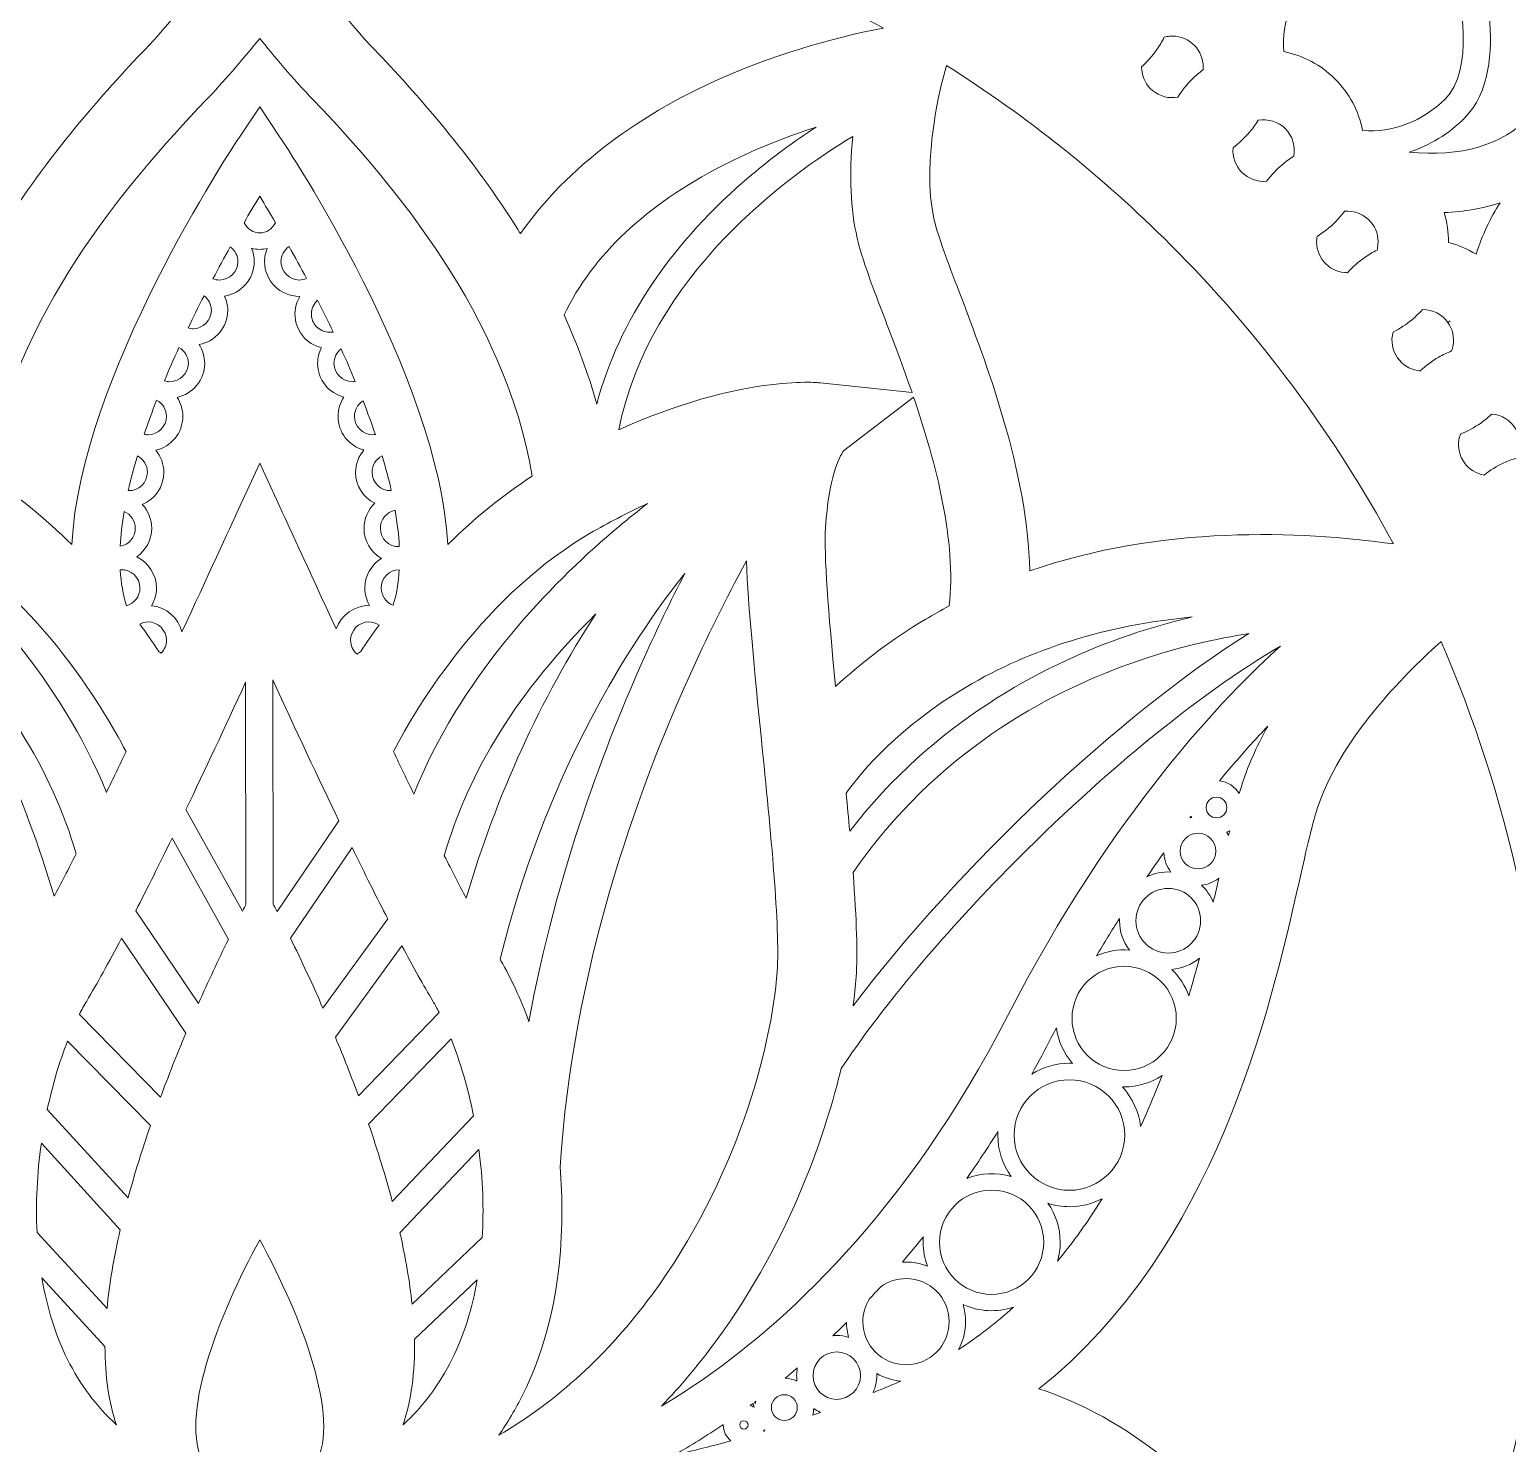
# Model space of a CAD drawing. Header units: millimetres. Extents: x 146 to 1170, y -927 to -143.
# Drawn here: x 968.6 to 1099.6, y -351.5 to -226.2 of the extents above; entities that cross this region are included whole.
import ezdxf

# ---------------------------------------------------------------- set-up
doc = ezdxf.new("R2010")
doc.units = ezdxf.units.MM
doc.header["$MEASUREMENT"] = 0
doc.layers.add('Layer 4', color=7, linetype='Continuous')

msp = doc.modelspace()

# ---------------------------------------------------------------- linework, layer by layer
at = {"layer": 'Layer 4', "lineweight": 0}
for points, knots in [([(1146.48, -357.68), (1144.89, -352.23), (1141.3, -347.68), (1136.8, -345.36), (1141.74, -344.28), (1146.39, -340.81), (1149.34, -335.97), (1153.17, -329.69), (1158.04, -328.49), (1158.08, -328.48), (1158.08, -328.48), (1170.28, -325.9), (1170.28, -325.9), (1170.28, -325.9), (1158.1, -323.32), (1158.1, -323.32), (1158.05, -323.31), (1153.16, -322.1), (1149.34, -315.84), (1146.39, -310.99), (1141.74, -307.53), (1136.8, -306.44), (1141.3, -304.12), (1144.89, -299.57), (1146.48, -294.13), (1148.55, -287.06), (1152.95, -284.66), (1152.99, -284.64), (1152.99, -284.64), (1164.1, -278.99), (1164.1, -278.99), (1164.1, -278.99), (1151.67, -279.65), (1151.67, -279.65), (1151.47, -279.65), (1146.53, -279.7), (1141.27, -274.69), (1137.17, -270.77), (1131.79, -268.62), (1126.73, -268.86), (1130.47, -265.45), (1132.76, -260.12), (1132.89, -254.45), (1133.07, -247.06), (1136.58, -243.74), (1136.72, -243.6), (1136.72, -243.6), (1145.99, -235.27), (1145.99, -235.27), (1145.99, -235.27), (1134.15, -239.13), (1134.15, -239.13), (1134.1, -239.14), (1129.27, -240.54), (1122.83, -237.02), (1117.85, -234.3), (1112.09, -233.62), (1107.27, -235.15), (1110, -230.89), (1110.84, -225.16), (1109.5, -219.65), (1107.76, -212.5), (1110.36, -208.21), (1110.39, -208.17), (1110.39, -208.17), (1117.18, -197.73), (1117.18, -197.73), (1117.18, -197.73), (1106.75, -204.52), (1106.75, -204.52), (1106.7, -204.54), (1102.4, -207.15), (1095.26, -205.41), (1089.75, -204.07), (1084.02, -204.91), (1079.76, -207.64), (1081.29, -202.82), (1080.61, -197.06), (1077.89, -192.08), (1074.34, -185.59), (1075.72, -180.96), (1075.78, -180.77), (1075.78, -180.77), (1079.64, -168.92), (1079.64, -168.92), (1079.64, -168.92), (1071.32, -178.18), (1071.32, -178.18), (1071.29, -178.22), (1067.78, -181.85), (1060.46, -182.02), (1054.79, -182.15), (1049.46, -184.44), (1046.06, -188.18), (1046.29, -183.13), (1044.14, -177.74), (1040.23, -173.64), (1035.14, -168.31), (1035.26, -163.3), (1035.26, -163.26), (1035.26, -163.26), (1035.92, -150.81), (1035.92, -150.81), (1035.92, -150.81), (1030.28, -161.91), (1030.28, -161.91), (1030.26, -161.95), (1027.82, -166.37), (1020.79, -168.43), (1015.34, -170.03), (1010.79, -173.61), (1008.47, -178.11), (1007.38, -173.17), (1003.92, -168.52), (999.07, -165.57), (992.79, -161.74), (991.6, -156.87), (991.59, -156.83), (991.59, -156.83), (989.01, -144.64), (989.01, -144.64), (989.01, -144.64), (986.43, -156.81), (986.43, -156.81), (986.42, -156.86), (985.2, -161.76), (978.95, -165.57), (974.1, -168.52), (970.63, -173.17), (969.55, -178.11), (967.23, -173.61), (962.68, -170.03), (957.23, -168.43), (950.18, -166.36), (947.76, -161.96), (947.74, -161.92), (947.74, -161.92), (942.09, -150.81), (942.09, -150.81), (942.09, -150.81), (942.75, -163.24), (942.75, -163.24), (942.76, -163.29), (942.86, -168.33), (937.79, -173.64), (933.87, -177.74), (931.73, -183.13), (931.96, -188.18), (928.55, -184.44), (923.23, -182.15), (917.56, -182.02), (910.21, -181.85), (906.74, -178.22), (906.71, -178.19), (906.71, -178.19), (898.37, -168.92), (898.37, -168.92), (898.37, -168.92), (902.23, -180.76), (902.23, -180.76), (902.25, -180.81), (903.65, -185.65), (900.13, -192.08), (897.41, -197.06), (896.73, -202.82), (898.26, -207.64), (894, -204.91), (888.27, -204.07), (882.75, -205.41), (875.6, -207.15), (871.32, -204.55), (871.28, -204.52), (871.28, -204.52), (860.83, -197.73), (860.83, -197.73), (860.83, -197.73), (867.62, -208.16), (867.62, -208.16), (867.65, -208.2), (870.25, -212.51), (868.52, -219.65), (867.18, -225.16), (868.02, -230.89), (870.74, -235.15), (865.92, -233.62), (860.17, -234.3), (855.19, -237.02), (848.74, -240.55), (843.92, -239.14), (843.88, -239.13), (843.88, -239.13), (832.03, -235.27), (832.03, -235.27), (832.03, -235.27), (841.29, -243.59), (841.29, -243.59), (841.32, -243.63), (844.95, -247.12), (845.13, -254.45), (845.26, -260.12), (847.55, -265.45), (851.29, -268.86), (846.23, -268.62), (840.85, -270.77), (836.74, -274.68), (831.37, -279.81), (826.42, -279.65), (826.36, -279.65), (826.36, -279.65), (813.92, -278.99), (813.92, -278.99), (813.92, -278.99), (825.02, -284.63), (825.02, -284.63), (825.06, -284.65), (829.47, -287.08), (831.54, -294.13), (833.13, -299.57), (836.72, -304.12), (841.21, -306.44), (836.27, -307.53), (831.63, -310.99), (828.68, -315.84), (824.85, -322.11), (819.98, -323.31), (819.93, -323.32), (819.93, -323.32), (807.74, -325.9), (807.74, -325.9), (807.74, -325.9), (819.92, -328.48), (819.92, -328.48), (819.97, -328.49), (824.86, -329.7), (828.68, -335.97), (831.63, -340.81), (836.27, -344.28), (841.21, -345.36), (836.72, -347.68), (833.13, -352.23), (831.54, -357.68), (829.45, -364.78), (825.2, -367.08), (825.03, -367.17), (825.03, -367.17), (813.92, -372.82), (813.92, -372.82), (813.92, -372.82), (826.35, -372.16), (826.35, -372.16), (826.56, -372.16), (831.46, -372.08), (836.74, -377.12), (840.85, -381.04), (846.24, -383.19), (851.29, -382.95), (847.55, -386.36), (845.26, -391.68), (845.13, -397.35), (844.95, -404.72), (841.33, -408.17), (841.29, -408.2), (841.29, -408.2), (832.03, -416.54), (832.03, -416.54), (832.03, -416.54), (843.87, -412.68), (843.87, -412.68), (843.91, -412.66), (848.74, -411.26), (855.19, -414.78), (860.17, -417.5), (865.92, -418.18), (870.74, -416.65), (868.01, -420.91), (867.18, -426.64), (868.52, -432.16), (870.27, -439.35), (867.74, -443.46), (867.63, -443.63), (867.63, -443.63), (860.83, -454.08), (860.83, -454.08), (860.83, -454.08), (871.27, -447.29), (871.27, -447.29), (871.31, -447.26), (875.61, -444.66), (882.75, -446.39), (888.27, -447.73), (894, -446.9), (898.26, -444.17), (896.73, -448.99), (897.41, -454.74), (900.13, -459.72), (903.65, -466.17), (902.25, -470.99), (902.24, -471.03), (902.24, -471.03), (898.38, -482.88), (898.38, -482.88), (898.38, -482.88), (906.7, -473.62), (906.7, -473.62), (906.73, -473.59), (910.23, -469.96), (917.56, -469.79), (923.23, -469.65), (928.55, -467.36), (931.96, -463.62), (931.73, -468.68), (933.87, -474.06), (937.79, -478.17), (942.88, -483.5), (942.76, -488.5), (942.75, -488.55), (942.75, -488.55), (942.09, -500.99), (942.09, -500.99), (942.09, -500.99), (947.74, -489.9), (947.74, -489.9), (947.76, -489.85), (950.19, -485.44), (957.23, -483.38), (962.68, -481.78), (967.23, -478.19), (969.55, -473.7), (970.63, -478.64), (974.1, -483.28), (978.95, -486.23), (985.22, -490.06), (986.42, -494.93), (986.43, -494.98), (986.43, -494.98), (989.01, -507.17), (989.01, -507.17), (989.01, -507.17), (991.59, -494.99), (991.59, -494.99), (991.6, -494.94), (992.82, -490.04), (999.07, -486.23), (1003.92, -483.28), (1007.38, -478.64), (1008.47, -473.7), (1010.79, -478.19), (1015.34, -481.78), (1020.79, -483.38), (1027.88, -485.46), (1030.18, -489.71), (1030.27, -489.88), (1030.27, -489.88), (1035.92, -500.99), (1035.92, -500.99), (1035.92, -500.99), (1035.26, -488.56), (1035.26, -488.56), (1035.26, -488.51), (1035.16, -483.48), (1040.23, -478.17), (1044.14, -474.06), (1046.29, -468.68), (1046.05, -463.62), (1049.46, -467.36), (1054.79, -469.65), (1060.46, -469.79), (1067.81, -469.96), (1071.28, -473.58), (1071.31, -473.62), (1071.31, -473.62), (1079.64, -482.88), (1079.64, -482.88), (1079.64, -482.88), (1075.79, -471.05), (1075.79, -471.05), (1075.77, -471), (1074.38, -466.15), (1077.89, -459.72), (1080.61, -454.74), (1081.29, -448.99), (1079.76, -444.17), (1084.02, -446.9), (1089.75, -447.73), (1095.26, -446.39), (1102.41, -444.65), (1106.7, -447.26), (1106.74, -447.28), (1106.74, -447.28), (1117.18, -454.08), (1117.18, -454.08), (1117.18, -454.08), (1110.39, -443.64), (1110.39, -443.64), (1110.37, -443.6), (1107.76, -439.29), (1109.5, -432.16), (1110.84, -426.64), (1110, -420.91), (1107.27, -416.65), (1112.1, -418.18), (1117.85, -417.5), (1122.83, -414.78), (1129.31, -411.24), (1133.95, -412.62), (1134.14, -412.67), (1134.14, -412.67), (1145.99, -416.54), (1145.99, -416.54), (1145.99, -416.54), (1136.73, -408.21), (1136.73, -408.21), (1136.69, -408.18), (1133.06, -404.69), (1132.89, -397.35), (1132.76, -391.68), (1130.47, -386.36), (1126.73, -382.95), (1131.79, -383.19), (1137.17, -381.04), (1141.27, -377.12), (1146.6, -372.04), (1151.6, -372.15), (1151.65, -372.16), (1151.65, -372.16), (1164.1, -372.82), (1164.1, -372.82), (1164.1, -372.82), (1153, -367.17), (1153, -367.17), (1152.96, -367.15), (1148.55, -364.73), (1146.48, -357.68)], [0, 0, 0, 0, 1, 1, 1, 2, 2, 2, 3, 3, 3, 4, 4, 4, 5, 5, 5, 6, 6, 6, 7, 7, 7, 8, 8, 8, 9, 9, 9, 10, 10, 10, 11, 11, 11, 12, 12, 12, 13, 13, 13, 14, 14, 14, 15, 15, 15, 16, 16, 16, 17, 17, 17, 18, 18, 18, 19, 19, 19, 20, 20, 20, 21, 21, 21, 22, 22, 22, 23, 23, 23, 24, 24, 24, 25, 25, 25, 26, 26, 26, 27, 27, 27, 28, 28, 28, 29, 29, 29, 30, 30, 30, 31, 31, 31, 32, 32, 32, 33, 33, 33, 34, 34, 34, 35, 35, 35, 36, 36, 36, 37, 37, 37, 38, 38, 38, 39, 39, 39, 40, 40, 40, 41, 41, 41, 42, 42, 42, 43, 43, 43, 44, 44, 44, 45, 45, 45, 46, 46, 46, 47, 47, 47, 48, 48, 48, 49, 49, 49, 50, 50, 50, 51, 51, 51, 52, 52, 52, 53, 53, 53, 54, 54, 54, 55, 55, 55, 56, 56, 56, 57, 57, 57, 58, 58, 58, 59, 59, 59, 60, 60, 60, 61, 61, 61, 62, 62, 62, 63, 63, 63, 64, 64, 64, 65, 65, 65, 66, 66, 66, 67, 67, 67, 68, 68, 68, 69, 69, 69, 70, 70, 70, 71, 71, 71, 72, 72, 72, 73, 73, 73, 74, 74, 74, 75, 75, 75, 76, 76, 76, 77, 77, 77, 78, 78, 78, 79, 79, 79, 80, 80, 80, 81, 81, 81, 82, 82, 82, 83, 83, 83, 84, 84, 84, 85, 85, 85, 86, 86, 86, 87, 87, 87, 88, 88, 88, 89, 89, 89, 90, 90, 90, 91, 91, 91, 92, 92, 92, 93, 93, 93, 94, 94, 94, 95, 95, 95, 96, 96, 96, 97, 97, 97, 98, 98, 98, 99, 99, 99, 100, 100, 100, 101, 101, 101, 102, 102, 102, 103, 103, 103, 104, 104, 104, 105, 105, 105, 106, 106, 106, 107, 107, 107, 108, 108, 108, 109, 109, 109, 110, 110, 110, 111, 111, 111, 112, 112, 112, 113, 113, 113, 114, 114, 114, 115, 115, 115, 116, 116, 116, 117, 117, 117, 118, 118, 118, 119, 119, 119, 120, 120, 120, 121, 121, 121, 122, 122, 122, 123, 123, 123, 124, 124, 124, 125, 125, 125, 126, 126, 126, 127, 127, 127, 128, 128, 128, 129, 129, 129, 130, 130, 130, 131, 131, 131, 132, 132, 132, 133, 133, 133, 134, 134, 134, 135, 135, 135, 136, 136, 136, 137, 137, 137, 138, 138, 138, 139, 139, 139, 140, 140, 140, 141, 141, 141, 142, 142, 142, 143, 143, 143, 144, 144, 144, 144]), ([(1080.88, -213.12), (1080.88, -213.12), (1081.05, -213.3), (1081.05, -213.3), (1084.09, -210.39), (1089.05, -209.34), (1094.02, -210.54), (1097.46, -211.38), (1100.8, -211.52), (1103.96, -210.96), (1103.39, -214.11), (1103.53, -217.45), (1104.37, -220.89), (1105.57, -225.86), (1104.52, -230.83), (1101.61, -233.86), (1099.15, -236.43), (1095.46, -237.52), (1090.88, -237.04), (1092.72, -236.46), (1094.4, -235.44), (1095.8, -234.04), (1100.27, -229.57), (1096.85, -219.38), (1096.7, -218.95), (1096.7, -218.95), (1096.51, -218.39), (1096.51, -218.39), (1096.51, -218.39), (1095.95, -218.2), (1095.95, -218.2), (1095.52, -218.05), (1085.34, -214.63), (1080.87, -219.1), (1079.47, -220.5), (1078.45, -222.18), (1077.87, -224.01), (1077.39, -219.44), (1078.48, -215.76), (1081.05, -213.3), (1081.05, -213.3), (1080.88, -213.12), (1080.88, -213.12)], [0, 0, 0, 0, 1, 1, 1, 2, 2, 2, 3, 3, 3, 4, 4, 4, 5, 5, 5, 6, 6, 6, 7, 7, 7, 8, 8, 8, 9, 9, 9, 10, 10, 10, 11, 11, 11, 12, 12, 12, 13, 13, 13, 14, 14, 14, 14]), ([(989.01, -211.81), (1004.42, -211.81), (1019.37, -214.83), (1033.44, -220.78), (1037.14, -222.34), (1040.79, -224.12), (1044.3, -226.06), (1041.79, -226.53), (1036.6, -227.68), (1030.82, -230.11), (1022.68, -233.54), (1016.22, -238.43), (1012.11, -244.27), (1011.98, -244.04), (1011.84, -243.82), (1011.7, -243.6), (1007.42, -236.83), (1002.31, -231.23), (998.84, -227.6), (996.47, -225.12), (991.35, -218.45), (990.77, -217.69), (990.77, -217.69), (989.43, -216.03), (989.43, -216.03), (989.43, -216.03), (989.04, -216.3), (989.04, -216.3), (989.04, -216.3), (988.6, -215.98), (988.6, -215.98), (988.6, -215.98), (987.31, -217.6), (987.31, -217.6), (987.31, -217.6), (987.26, -217.67), (987.26, -217.67), (987.2, -217.74), (981.66, -225), (979.17, -227.6), (975.7, -231.23), (970.59, -236.83), (966.32, -243.6), (966.18, -243.82), (966.04, -244.04), (965.9, -244.27), (961.8, -238.43), (955.34, -233.54), (947.19, -230.11), (941.42, -227.68), (936.23, -226.53), (933.72, -226.06), (937.23, -224.12), (940.88, -222.34), (944.58, -220.78), (958.65, -214.83), (973.6, -211.81), (989.01, -211.81)], [0, 0, 0, 0, 1, 1, 1, 2, 2, 2, 3, 3, 3, 4, 4, 4, 5, 5, 5, 6, 6, 6, 7, 7, 7, 8, 8, 8, 9, 9, 9, 10, 10, 10, 11, 11, 11, 12, 12, 12, 13, 13, 13, 14, 14, 14, 15, 15, 15, 16, 16, 16, 17, 17, 17, 18, 18, 18, 19, 19, 19, 19]), ([(1082.57, -220.8), (1085.09, -218.28), (1091.26, -219.28), (1094.6, -220.3), (1095.62, -223.64), (1096.63, -229.8), (1094.1, -232.33), (1092.12, -234.31), (1089.4, -235.35), (1086.77, -235.13), (1086.42, -233.39), (1085.58, -231.82), (1084.34, -230.58), (1083.09, -229.33), (1081.52, -228.5), (1079.78, -228.14), (1079.56, -225.51), (1080.59, -222.78), (1082.57, -220.8)], [0, 0, 0, 0, 1, 1, 1, 2, 2, 2, 3, 3, 3, 4, 4, 4, 5, 5, 5, 6, 6, 6, 6]), ([(989.01, -226.97), (990.19, -228.44), (991.92, -230.51), (993.78, -232.45), (1000.95, -239.94), (1010.74, -251.53), (1013.17, -265.75), (1010.57, -267.44), (1008.05, -269.48), (1005.67, -271.83), (1004.93, -256.94), (991.39, -236.58), (990.8, -235.71), (990.8, -235.71), (989.01, -233.03), (989.01, -233.03), (989.01, -233.03), (987.21, -235.71), (987.21, -235.71), (986.63, -236.58), (973.09, -256.93), (972.35, -271.83), (969.97, -269.48), (967.45, -267.44), (964.85, -265.75), (967.27, -251.53), (977.07, -239.94), (984.24, -232.45), (985.76, -230.85), (987.37, -229.01), (989.01, -226.97)], [0, 0, 0, 0, 1, 1, 1, 2, 2, 2, 3, 3, 3, 4, 4, 4, 5, 5, 5, 6, 6, 6, 7, 7, 7, 8, 8, 8, 9, 9, 9, 10, 10, 10, 10]), ([(1068.15, -231.58), (1067.59, -231.12), (1067.25, -230.46), (1067.19, -229.73), (1067.18, -229.65), (1067.18, -229.56), (1067.18, -229.48), (1067.69, -229.02), (1068.14, -228.51), (1068.53, -227.95), (1068.77, -227.61), (1068.99, -227.25), (1069.18, -226.87), (1069.34, -226.82), (1069.5, -226.79), (1069.66, -226.78), (1070.4, -226.72), (1071.09, -226.93), (1071.66, -227.41), (1072.22, -227.87), (1072.56, -228.53), (1072.62, -229.26), (1072.64, -229.42), (1072.63, -229.59), (1072.62, -229.75), (1072.27, -230.01), (1071.95, -230.28), (1071.66, -230.58), (1071.19, -231.05), (1070.76, -231.59), (1070.4, -232.17), (1069.6, -232.33), (1068.78, -232.11), (1068.15, -231.58)], [0, 0, 0, 0, 1, 1, 1, 2, 2, 2, 3, 3, 3, 4, 4, 4, 5, 5, 5, 6, 6, 6, 7, 7, 7, 8, 8, 8, 9, 9, 9, 10, 10, 10, 11, 11, 11, 11]), ([(1049.64, -230.25), (1049.64, -230.25), (1049.89, -229.37), (1049.89, -229.37), (1057.02, -233.88), (1063.7, -239.22), (1069.73, -245.25), (1077.6, -253.12), (1084.25, -262.04), (1089.5, -271.77), (1081.14, -270.6), (1068.95, -270.11), (1057.26, -274.16), (1057.08, -265.35), (1053.44, -255.8), (1051, -249.42), (1050, -246.77), (1049.12, -244.49), (1048.8, -243.08), (1047.56, -237.74), (1049.62, -230.32), (1049.64, -230.25), (1049.64, -230.25), (1049.64, -230.25), (1049.64, -230.25)], [0, 0, 0, 0, 1, 1, 1, 2, 2, 2, 3, 3, 3, 4, 4, 4, 5, 5, 5, 6, 6, 6, 7, 7, 7, 8, 8, 8, 8]), ([(1079.93, -234.98), (1080.55, -235.61), (1080.83, -236.53), (1080.67, -237.41), (1080.31, -237.63), (1079.97, -237.88), (1079.66, -238.14), (1079.14, -238.58), (1078.67, -239.08), (1078.26, -239.63), (1077.45, -239.7), (1076.64, -239.41), (1076.07, -238.84), (1075.49, -238.26), (1075.21, -237.47), (1075.29, -236.66), (1075.83, -236.25), (1076.33, -235.78), (1076.77, -235.25), (1077.03, -234.94), (1077.28, -234.59), (1077.51, -234.23), (1078.39, -234.07), (1079.3, -234.35), (1079.93, -234.98)], [0, 0, 0, 0, 1, 1, 1, 2, 2, 2, 3, 3, 3, 4, 4, 4, 5, 5, 5, 6, 6, 6, 7, 7, 7, 8, 8, 8, 8]), ([(1032.6, -239.07), (1025.55, -245), (1020.83, -251.99), (1018.89, -259.37), (1018.14, -256.72), (1017.16, -254.07), (1015.98, -251.48), (1018.54, -246.17), (1023.27, -241.71), (1030.05, -238.23), (1032.6, -236.92), (1035.37, -235.78), (1038.32, -234.83), (1036.32, -236.14), (1034.4, -237.56), (1032.6, -239.07)], [0, 0, 0, 0, 1, 1, 1, 2, 2, 2, 3, 3, 3, 4, 4, 4, 5, 5, 5, 5]), ([(1038.68, -257.49), (1038.39, -257.46), (1031.59, -256.8), (1020.83, -261.65), (1023.57, -247.94), (1035.89, -239.08), (1041.57, -235.66), (1041.24, -239.08), (1041.37, -242.11), (1041.97, -244.67), (1042.4, -246.54), (1043.36, -249.05), (1044.47, -251.95), (1045.2, -253.86), (1046.02, -256.04), (1046.83, -258.36), (1046.83, -258.36), (1038.68, -257.49), (1038.68, -257.49)], [0, 0, 0, 0, 1, 1, 1, 2, 2, 2, 3, 3, 3, 4, 4, 4, 5, 5, 5, 6, 6, 6, 6]), ([(989.01, -244.21), (988.43, -244.21), (987.91, -243.86), (987.62, -243.3), (988.08, -242.5), (988.55, -241.71), (989.01, -240.96), (989.47, -241.72), (989.94, -242.5), (990.4, -243.3), (990.11, -243.86), (989.58, -244.21), (989.01, -244.21)], [0, 0, 0, 0, 1, 1, 1, 2, 2, 2, 3, 3, 3, 4, 4, 4, 4]), ([(1082.7, -244.77), (1082.7, -244.77), (1082.7, -244.77), (1082.7, -244.77), (1082.71, -244.69), (1082.72, -244.6), (1082.73, -244.51), (1083.32, -244.15), (1083.86, -243.73), (1084.34, -243.25), (1084.63, -242.95), (1084.9, -242.63), (1085.16, -242.29), (1086.04, -242.21), (1086.93, -242.57), (1087.51, -243.25), (1087.97, -243.81), (1088.2, -244.52), (1088.13, -245.25), (1088.12, -245.41), (1088.09, -245.57), (1088.05, -245.73), (1087.66, -245.92), (1087.3, -246.14), (1086.96, -246.38), (1086.41, -246.76), (1085.89, -247.22), (1085.44, -247.73), (1085.35, -247.73), (1085.26, -247.73), (1085.18, -247.72), (1084.45, -247.66), (1083.79, -247.32), (1083.33, -246.76), (1082.86, -246.2), (1082.64, -245.49), (1082.7, -244.77)], [0, 0, 0, 0, 1, 1, 1, 2, 2, 2, 3, 3, 3, 4, 4, 4, 5, 5, 5, 6, 6, 6, 7, 7, 7, 8, 8, 8, 9, 9, 9, 10, 10, 10, 11, 11, 11, 12, 12, 12, 12]), ([(1093.99, -242.41), (1095.75, -242.33), (1097.41, -242.04), (1098.95, -241.54), (1098.07, -242.9), (1097.36, -244.43), (1096.83, -246.1), (1096.07, -245.63), (1095.25, -245.28), (1094.38, -245.05), (1094.38, -244.15), (1094.25, -243.27), (1093.99, -242.41)], [0, 0, 0, 0, 1, 1, 1, 2, 2, 2, 3, 3, 3, 4, 4, 4, 4]), ([(978.59, -268.27), (979.74, -267.81), (980.51, -266.69), (980.51, -265.42), (980.51, -264.7), (980.25, -264.01), (979.79, -263.46), (981.17, -263.15), (982.19, -261.92), (982.19, -260.46), (982.19, -259.86), (982.01, -259.28), (981.68, -258.78), (983.09, -258.48), (984.13, -257.24), (984.13, -255.77), (984.13, -255.17), (983.95, -254.59), (983.63, -254.1), (985.07, -253.84), (986.17, -252.57), (986.17, -251.07), (986.17, -250.63), (986.07, -250.2), (985.89, -249.8), (987.37, -249.58), (988.52, -248.29), (988.52, -246.76), (988.52, -246.35), (988.44, -245.94), (988.28, -245.57), (988.73, -245.69), (989.22, -245.7), (989.68, -245.58), (989.52, -245.95), (989.44, -246.35), (989.44, -246.76), (989.44, -248.45), (990.82, -249.83), (992.52, -249.83), (992.53, -249.83), (992.55, -249.83), (992.56, -249.83), (992.19, -250.46), (992.05, -251.2), (992.18, -251.93), (992.33, -252.74), (992.78, -253.45), (993.45, -253.92), (993.76, -254.13), (994.11, -254.29), (994.47, -254.37), (994.25, -254.8), (994.14, -255.28), (994.14, -255.77), (994.14, -257.21), (995.11, -258.42), (996.47, -258.75), (996.13, -259.26), (995.95, -259.85), (995.95, -260.46), (995.95, -261.89), (996.9, -263.09), (998.24, -263.44), (997.77, -263.99), (997.51, -264.69), (997.51, -265.42), (997.51, -266.59), (998.17, -267.65), (999.2, -268.17), (998.6, -268.74), (998.25, -269.55), (998.25, -270.38), (998.25, -271.5), (998.85, -272.51), (999.8, -273.05), (998.9, -273.61), (998.32, -274.6), (998.32, -275.68), (998.32, -276.23), (998.47, -276.76), (998.75, -277.23), (997.41, -277.21), (996.21, -278.07), (995.78, -279.3), (993.41, -274.18), (991.01, -268.95), (990.97, -268.87), (990.97, -268.87), (989.01, -264.61), (989.01, -264.61), (989.01, -264.61), (986.96, -269.06), (986.96, -269.06), (986.5, -270.05), (984.28, -274.88), (982.11, -279.57), (981.8, -278.32), (980.73, -277.37), (979.42, -277.24), (979.7, -276.77), (979.85, -276.23), (979.85, -275.68), (979.85, -274.49), (979.15, -273.42), (978.1, -272.91), (978.93, -272.34), (979.43, -271.4), (979.43, -270.38), (979.43, -269.59), (979.13, -268.84), (978.59, -268.27)], [0, 0, 0, 0, 1, 1, 1, 2, 2, 2, 3, 3, 3, 4, 4, 4, 5, 5, 5, 6, 6, 6, 7, 7, 7, 8, 8, 8, 9, 9, 9, 10, 10, 10, 11, 11, 11, 12, 12, 12, 13, 13, 13, 14, 14, 14, 15, 15, 15, 16, 16, 16, 17, 17, 17, 18, 18, 18, 19, 19, 19, 20, 20, 20, 21, 21, 21, 22, 22, 22, 23, 23, 23, 24, 24, 24, 25, 25, 25, 26, 26, 26, 27, 27, 27, 28, 28, 28, 29, 29, 29, 30, 30, 30, 31, 31, 31, 32, 32, 32, 33, 33, 33, 34, 34, 34, 35, 35, 35, 36, 36, 36, 37, 37, 37, 37]), ([(985.44, -248.38), (985.24, -248.38), (985.04, -248.34), (984.86, -248.27), (985.35, -247.33), (985.87, -246.38), (986.39, -245.45), (986.81, -245.75), (987.07, -246.23), (987.07, -246.76), (987.07, -247.65), (986.34, -248.38), (985.44, -248.38)], [0, 0, 0, 0, 1, 1, 1, 2, 2, 2, 3, 3, 3, 4, 4, 4, 4]), ([(992.52, -248.38), (991.62, -248.38), (990.89, -247.65), (990.89, -246.76), (990.89, -246.22), (991.17, -245.72), (991.61, -245.42), (992.13, -246.35), (992.65, -247.3), (993.15, -248.25), (992.95, -248.34), (992.73, -248.38), (992.52, -248.38)], [0, 0, 0, 0, 1, 1, 1, 2, 2, 2, 3, 3, 3, 4, 4, 4, 4]), ([(983.1, -252.7), (982.95, -252.7), (982.8, -252.67), (982.66, -252.63), (983.11, -251.7), (983.58, -250.74), (984.07, -249.78), (984.48, -250.08), (984.72, -250.56), (984.72, -251.07), (984.72, -251.97), (983.99, -252.7), (983.1, -252.7)], [0, 0, 0, 0, 1, 1, 1, 2, 2, 2, 3, 3, 3, 4, 4, 4, 4]), ([(995.49, -252.99), (995.07, -253.07), (994.64, -252.97), (994.28, -252.72), (993.93, -252.48), (993.69, -252.1), (993.61, -251.68), (993.54, -251.25), (993.63, -250.82), (993.88, -250.47), (993.95, -250.36), (994.04, -250.26), (994.14, -250.17), (994.62, -251.11), (995.08, -252.05), (995.52, -252.98), (995.51, -252.98), (995.5, -252.99), (995.49, -252.99)], [0, 0, 0, 0, 1, 1, 1, 2, 2, 2, 3, 3, 3, 4, 4, 4, 5, 5, 5, 6, 6, 6, 6]), ([(1094.54, -252.01), (1094.54, -252.01), (1094.54, -252.01), (1094.54, -252.01), (1094.54, -252.01), (1094.33, -252.15), (1094.33, -252.15), (1094.75, -252.75), (1094.91, -253.47), (1094.79, -254.19), (1094.76, -254.35), (1094.71, -254.51), (1094.66, -254.67), (1094.26, -254.83), (1093.87, -255.01), (1093.52, -255.22), (1092.93, -255.56), (1092.38, -255.97), (1091.88, -256.43), (1091.79, -256.43), (1091.71, -256.42), (1091.63, -256.4), (1090.91, -256.28), (1090.28, -255.88), (1089.87, -255.28), (1089.39, -254.61), (1089.25, -253.78), (1089.47, -253), (1090.08, -252.69), (1090.65, -252.31), (1091.18, -251.87), (1091.49, -251.6), (1091.8, -251.31), (1092.08, -250.99), (1092.08, -250.99), (1092.09, -250.99), (1092.09, -250.99), (1092.98, -250.99), (1093.83, -251.43), (1094.33, -252.15), (1094.33, -252.15), (1094.54, -252.01), (1094.54, -252.01)], [0, 0, 0, 0, 1, 1, 1, 2, 2, 2, 3, 3, 3, 4, 4, 4, 5, 5, 5, 6, 6, 6, 7, 7, 7, 8, 8, 8, 9, 9, 9, 10, 10, 10, 11, 11, 11, 12, 12, 12, 13, 13, 13, 14, 14, 14, 14]), ([(981.05, -257.39), (980.89, -257.39), (980.72, -257.36), (980.56, -257.31), (980.96, -256.35), (981.39, -255.36), (981.85, -254.36), (982.35, -254.65), (982.68, -255.19), (982.68, -255.77), (982.68, -256.66), (981.95, -257.39), (981.05, -257.39)], [0, 0, 0, 0, 1, 1, 1, 2, 2, 2, 3, 3, 3, 4, 4, 4, 4]), ([(997.21, -257.39), (996.32, -257.39), (995.59, -256.66), (995.59, -255.77), (995.59, -255.26), (995.83, -254.79), (996.22, -254.49), (996.67, -255.47), (997.09, -256.44), (997.48, -257.37), (997.39, -257.38), (997.3, -257.39), (997.21, -257.39)], [0, 0, 0, 0, 1, 1, 1, 2, 2, 2, 3, 3, 3, 4, 4, 4, 4]), ([(978.77, -262.05), (979.1, -261.08), (979.47, -260.07), (979.87, -259.03), (980.4, -259.31), (980.74, -259.86), (980.74, -260.46), (980.74, -261.36), (980.01, -262.09), (979.12, -262.09), (979, -262.09), (978.88, -262.07), (978.77, -262.05)], [0, 0, 0, 0, 1, 1, 1, 2, 2, 2, 3, 3, 3, 4, 4, 4, 4]), ([(999.02, -262.09), (998.13, -262.09), (997.4, -261.36), (997.4, -260.46), (997.4, -259.9), (997.69, -259.38), (998.17, -259.09), (998.57, -260.11), (998.93, -261.11), (999.26, -262.07), (999.18, -262.08), (999.1, -262.09), (999.02, -262.09)], [0, 0, 0, 0, 1, 1, 1, 2, 2, 2, 3, 3, 3, 4, 4, 4, 4]), ([(1050.13, -277.26), (1049.42, -277.64), (1048.72, -278.03), (1048.05, -278.43), (1045.11, -280.17), (1042.43, -282.18), (1040.05, -284.41), (1039.4, -277.73), (1039.01, -272.78), (1039.16, -270.32), (1039.43, -265.87), (1040.41, -264.02), (1040.75, -263.52), (1040.75, -263.52), (1046.92, -258.8), (1046.92, -258.8), (1046.92, -258.8), (1046.97, -258.77), (1046.97, -258.77), (1048.98, -264.7), (1050.76, -271.53), (1050.13, -277.26)], [0, 0, 0, 0, 1, 1, 1, 2, 2, 2, 3, 3, 3, 4, 4, 4, 5, 5, 5, 6, 6, 6, 7, 7, 7, 7]), ([(1100.63, -263.68), (1100.59, -263.84), (1100.53, -264), (1100.46, -264.15), (1100.05, -264.27), (1099.65, -264.42), (1099.28, -264.59), (1098.67, -264.88), (1098.08, -265.24), (1097.54, -265.67), (1097.46, -265.65), (1097.37, -265.63), (1097.29, -265.61), (1096.59, -265.42), (1096, -264.97), (1095.64, -264.34), (1095.27, -263.71), (1095.18, -262.97), (1095.36, -262.27), (1095.39, -262.19), (1095.41, -262.11), (1095.44, -262.03), (1096.08, -261.78), (1096.68, -261.45), (1097.24, -261.06), (1097.58, -260.82), (1097.91, -260.55), (1098.22, -260.26), (1099.1, -260.33), (1099.92, -260.85), (1100.36, -261.61), (1100.72, -262.24), (1100.82, -262.98), (1100.63, -263.68)], [0, 0, 0, 0, 1, 1, 1, 2, 2, 2, 3, 3, 3, 4, 4, 4, 5, 5, 5, 6, 6, 6, 7, 7, 7, 8, 8, 8, 9, 9, 9, 10, 10, 10, 11, 11, 11, 11]), ([(977.35, -267.04), (977.57, -266.06), (977.84, -265.03), (978.16, -263.97), (978.7, -264.24), (979.05, -264.8), (979.05, -265.42), (979.05, -266.35), (978.27, -267.09), (977.35, -267.04)], [0, 0, 0, 0, 1, 1, 1, 2, 2, 2, 3, 3, 3, 3]), ([(998.96, -265.42), (998.96, -264.8), (999.32, -264.24), (999.86, -263.97), (1000.18, -265.03), (1000.45, -266.06), (1000.67, -267.04), (999.75, -267.09), (998.96, -266.35), (998.96, -265.42)], [0, 0, 0, 0, 1, 1, 1, 2, 2, 2, 3, 3, 3, 3]), ([(975.42, -293.79), (971.37, -283.77), (963.95, -275.97), (958.39, -271.16), (957.29, -270.2), (956.13, -269.26), (954.96, -268.34), (956.43, -269.03), (957.92, -269.8), (959.41, -270.65), (969.08, -276.16), (975, -286.05), (977.16, -290.17), (976.57, -291.41), (975.98, -292.62), (975.42, -293.79)], [0, 0, 0, 0, 1, 1, 1, 2, 2, 2, 3, 3, 3, 4, 4, 4, 5, 5, 5, 5]), ([(1023.38, -268.19), (1022.14, -269.15), (1020.92, -270.15), (1019.75, -271.16), (1014.16, -276), (1006.7, -283.85), (1002.67, -293.94), (1002.08, -292.73), (1001.48, -291.47), (1000.86, -290.17), (1003.01, -286.05), (1008.93, -276.16), (1018.6, -270.65), (1020.21, -269.74), (1021.81, -268.91), (1023.38, -268.19)], [0, 0, 0, 0, 1, 1, 1, 2, 2, 2, 3, 3, 3, 4, 4, 4, 5, 5, 5, 5]), ([(976.99, -268.89), (977.58, -269.14), (977.98, -269.72), (977.98, -270.38), (977.98, -271.18), (977.4, -271.85), (976.64, -271.98), (976.69, -271.01), (976.8, -269.97), (976.99, -268.89)], [0, 0, 0, 0, 1, 1, 1, 2, 2, 2, 3, 3, 3, 3]), ([(999.7, -270.38), (999.7, -269.6), (1000.26, -268.94), (1001.01, -268.79), (1001.21, -269.92), (1001.33, -271), (1001.38, -272), (1000.46, -272.05), (999.7, -271.3), (999.7, -270.38)], [0, 0, 0, 0, 1, 1, 1, 2, 2, 2, 3, 3, 3, 3]), ([(1015.63, -326.96), (1016.74, -309.59), (1022.44, -293.8), (1027.03, -283.62), (1028.6, -280.12), (1030.32, -276.65), (1032.15, -273.28), (1032.3, -277.34), (1032.87, -283.08), (1033.48, -289.12), (1034.3, -297.32), (1035.15, -305.79), (1034.87, -309.65), (1034.38, -316.58), (1031.18, -328.25), (1023.75, -338.34), (1019.89, -343.58), (1015.33, -347.76), (1010.19, -350.76), (1010.98, -349.63), (1011.7, -348.42), (1012.33, -347.15), (1015.85, -340.06), (1016.06, -332.26), (1015.63, -326.96)], [0, 0, 0, 0, 1, 1, 1, 2, 2, 2, 3, 3, 3, 4, 4, 4, 5, 5, 5, 6, 6, 6, 7, 7, 7, 8, 8, 8, 8]), ([(978.39, -275.68), (978.39, -276.41), (977.89, -277.05), (977.2, -277.24), (976.9, -276.29), (976.71, -275.23), (976.64, -274.06), (977.58, -273.98), (978.39, -274.74), (978.39, -275.68)], [0, 0, 0, 0, 1, 1, 1, 2, 2, 2, 3, 3, 3, 3]), ([(1001.38, -274.06), (1001.31, -275.21), (1001.13, -276.26), (1000.83, -277.2), (1000.21, -276.96), (999.77, -276.36), (999.77, -275.68), (999.77, -274.79), (1000.49, -274.07), (1001.38, -274.06)], [0, 0, 0, 0, 1, 1, 1, 2, 2, 2, 3, 3, 3, 3]), ([(1023.11, -281.8), (1019.75, -289.26), (1015.28, -300.85), (1012.87, -314.11), (1012.13, -312.06), (1011.27, -310.21), (1010.38, -308.7), (1010.38, -308.7), (1010.31, -308.57), (1010.31, -308.57), (1014.27, -292.69), (1021.09, -281.61), (1026.12, -275.11), (1026.31, -274.87), (1026.49, -274.63), (1026.68, -274.39), (1025.42, -276.84), (1024.22, -279.33), (1023.11, -281.8)], [0, 0, 0, 0, 1, 1, 1, 2, 2, 2, 3, 3, 3, 4, 4, 4, 5, 5, 5, 6, 6, 6, 6]), ([(970.79, -302.99), (968.08, -293.88), (964.24, -285.48), (959.35, -277.97), (966.12, -284.69), (970.62, -291.84), (972.73, -299.23), (972.06, -300.56), (971.41, -301.83), (970.79, -302.99)], [0, 0, 0, 0, 1, 1, 1, 2, 2, 2, 3, 3, 3, 3]), ([(978.37, -278.87), (978.6, -278.75), (978.86, -278.68), (979.12, -278.68), (980.01, -278.68), (980.74, -279.41), (980.74, -280.3), (980.74, -280.73), (980.57, -281.14), (980.27, -281.44), (980.2, -281.39), (980.12, -281.35), (980.05, -281.29), (979.53, -280.5), (978.96, -279.69), (978.37, -278.87)], [0, 0, 0, 0, 1, 1, 1, 2, 2, 2, 3, 3, 3, 4, 4, 4, 5, 5, 5, 5]), ([(997.96, -281.3), (997.85, -281.38), (997.74, -281.46), (997.63, -281.53), (997.27, -281.22), (997.06, -280.78), (997.06, -280.3), (997.06, -279.41), (997.79, -278.68), (998.68, -278.68), (999.01, -278.68), (999.32, -278.78), (999.58, -278.96), (999.01, -279.75), (998.46, -280.54), (997.96, -281.3)], [0, 0, 0, 0, 1, 1, 1, 2, 2, 2, 3, 3, 3, 4, 4, 4, 5, 5, 5, 5]), ([(1005.37, -299.4), (1007.46, -291.94), (1011.97, -284.74), (1018.8, -277.97), (1013.88, -285.52), (1010.02, -293.98), (1007.31, -303.15), (1006.7, -301.99), (1006.05, -300.73), (1005.37, -299.4)], [0, 0, 0, 0, 1, 1, 1, 2, 2, 2, 3, 3, 3, 3]), ([(1071.67, -278.24), (1069.49, -278.75), (1067.34, -279.39), (1065.23, -280.15), (1058.44, -282.58), (1048.82, -287.51), (1041.3, -297.22), (1041.2, -296.11), (1041.1, -294.98), (1040.99, -293.86), (1042.45, -291.81), (1045.74, -287.95), (1051.63, -284.45), (1057.35, -281.05), (1064.08, -278.97), (1071.67, -278.24)], [0, 0, 0, 0, 1, 1, 1, 2, 2, 2, 3, 3, 3, 4, 4, 4, 5, 5, 5, 5]), ([(1041.87, -310.14), (1042.01, -308.15), (1041.92, -305.13), (1041.6, -300.89), (1048.93, -290.23), (1058.94, -284.96), (1066.04, -282.42), (1070.18, -280.93), (1073.96, -280.13), (1076.69, -279.71), (1065.38, -286.76), (1050.93, -300.34), (1041.6, -312.71), (1041.72, -311.81), (1041.81, -310.95), (1041.87, -310.14)], [0, 0, 0, 0, 1, 1, 1, 2, 2, 2, 3, 3, 3, 4, 4, 4, 5, 5, 5, 5]), ([(1079.48, -280.83), (1074.71, -285.11), (1064.6, -295.49), (1055.32, -313.55), (1046.25, -331.22), (1035.31, -341.06), (1027.73, -346.19), (1026.7, -346.89), (1025.66, -347.55), (1024.61, -348.17), (1026.31, -346.42), (1027.91, -344.51), (1029.39, -342.5), (1036.28, -333.14), (1039.33, -323.32), (1040.54, -318.27), (1044.06, -313.02), (1048.92, -307.15), (1054.61, -301.29), (1063.1, -292.55), (1072.21, -285.07), (1079.48, -280.83)], [0, 0, 0, 0, 1, 1, 1, 2, 2, 2, 3, 3, 3, 4, 4, 4, 5, 5, 5, 6, 6, 6, 7, 7, 7, 7]), ([(1081.13, -301.75), (1081.78, -298.87), (1082.34, -296.38), (1082.88, -294.84), (1085.06, -288.59), (1091, -282.83), (1093.72, -280.43), (1093.88, -280.81), (1094.04, -281.18), (1094.19, -281.53), (1100.14, -295.6), (1103.16, -310.55), (1103.16, -325.97), (1103.16, -341.38), (1100.14, -356.33), (1094.19, -370.4), (1092.6, -374.15), (1090.79, -377.87), (1088.79, -381.46), (1088.13, -379.67), (1084.95, -371.55), (1079.17, -363.49), (1073.06, -354.97), (1065.78, -349.15), (1058.08, -346.64), (1073.76, -334.19), (1078.55, -313.12), (1081.13, -301.75)], [0, 0, 0, 0, 1, 1, 1, 2, 2, 2, 3, 3, 3, 4, 4, 4, 5, 5, 5, 6, 6, 6, 7, 7, 7, 8, 8, 8, 9, 9, 9, 9]), ([(987.79, -303.72), (987.71, -303.87), (987.61, -304.07), (987.48, -304.32), (987.48, -304.32), (982.47, -295.3), (982.47, -295.3), (984.13, -291.85), (985.9, -288.07), (987.76, -284.03), (987.76, -284.03), (987.79, -303.72), (987.79, -303.72)], [0, 0, 0, 0, 1, 1, 1, 2, 2, 2, 3, 3, 3, 4, 4, 4, 4]), ([(996.03, -296.3), (996.03, -296.3), (990.55, -304.34), (990.55, -304.34), (990.4, -304.06), (990.29, -303.83), (990.2, -303.67), (990.2, -303.67), (990.16, -283.82), (990.16, -283.82), (992.23, -288.33), (994.2, -292.52), (996.03, -296.3)], [0, 0, 0, 0, 1, 1, 1, 2, 2, 2, 3, 3, 3, 4, 4, 4, 4]), ([(1076.26, -292.53), (1076.12, -292.93), (1075.98, -293.38), (1075.83, -293.89), (1075.46, -293.27), (1074.81, -292.85), (1074.07, -292.77), (1075, -291.65), (1075.94, -290.57), (1076.86, -289.54), (1077.36, -288.99), (1077.86, -288.46), (1078.36, -287.93), (1077.49, -289.49), (1076.79, -291.03), (1076.26, -292.53)], [0, 0, 0, 0, 1, 1, 1, 2, 2, 2, 3, 3, 3, 4, 4, 4, 5, 5, 5, 5]), ([(1073.82, -296.04), (1073.31, -296.04), (1072.9, -295.63), (1072.9, -295.12), (1072.9, -294.62), (1073.31, -294.21), (1073.82, -294.21), (1074.32, -294.21), (1074.73, -294.62), (1074.73, -295.12), (1074.73, -295.63), (1074.32, -296.04), (1073.82, -296.04)], [0, 0, 0, 0, 1, 1, 1, 2, 2, 2, 3, 3, 3, 4, 4, 4, 4]), ([(1071.46, -296.04), (1071.5, -295.99), (1071.54, -295.93), (1071.58, -295.88), (1071.59, -295.92), (1071.61, -295.96), (1071.62, -296), (1071.57, -296.01), (1071.51, -296.03), (1071.46, -296.04)], [0, 0, 0, 0, 1, 1, 1, 2, 2, 2, 3, 3, 3, 3]), ([(1074.99, -297.18), (1074.95, -297.32), (1074.92, -297.46), (1074.88, -297.61), (1074.83, -297.51), (1074.77, -297.41), (1074.71, -297.31), (1074.8, -297.27), (1074.9, -297.23), (1074.99, -297.18)], [0, 0, 0, 0, 1, 1, 1, 2, 2, 2, 3, 3, 3, 3]), ([(986.23, -306.81), (985.32, -308.66), (984.44, -310.57), (983.58, -312.5), (983.58, -312.5), (978.03, -304.27), (978.03, -304.27), (979.02, -302.34), (980.1, -300.18), (981.24, -297.83), (981.24, -297.83), (986.23, -306.81), (986.23, -306.81)], [0, 0, 0, 0, 1, 1, 1, 2, 2, 2, 3, 3, 3, 4, 4, 4, 4]), ([(1072.18, -300.57), (1071.3, -300.57), (1070.59, -299.86), (1070.59, -298.99), (1070.59, -298.11), (1071.3, -297.4), (1072.18, -297.4), (1073.05, -297.4), (1073.76, -298.11), (1073.76, -298.99), (1073.76, -299.86), (1073.05, -300.57), (1072.18, -300.57)], [0, 0, 0, 0, 1, 1, 1, 2, 2, 2, 3, 3, 3, 4, 4, 4, 4]), ([(994.61, -312.91), (993.69, -310.8), (992.72, -308.72), (991.73, -306.7), (991.73, -306.7), (997.19, -298.68), (997.19, -298.68), (998.31, -300.97), (999.38, -303.09), (1000.36, -305), (1000.36, -305), (994.61, -312.91), (994.61, -312.91)], [0, 0, 0, 0, 1, 1, 1, 2, 2, 2, 3, 3, 3, 4, 4, 4, 4]), ([(1067.65, -301.27), (1068.14, -300.56), (1068.64, -299.85), (1069.14, -299.15), (1069.18, -299.78), (1069.4, -300.36), (1069.78, -300.85), (1069.02, -300.8), (1068.3, -300.96), (1067.65, -301.27)], [0, 0, 0, 0, 1, 1, 1, 2, 2, 2, 3, 3, 3, 3]), ([(1069.54, -302.29), (1071.12, -302.29), (1072.41, -303.58), (1072.41, -305.16), (1072.41, -306.74), (1071.12, -308.03), (1069.54, -308.03), (1067.96, -308.03), (1066.67, -306.74), (1066.67, -305.16), (1066.67, -303.58), (1067.96, -302.29), (1069.54, -302.29)], [0, 0, 0, 0, 1, 1, 1, 2, 2, 2, 3, 3, 3, 4, 4, 4, 4]), ([(1074.01, -301.4), (1073.86, -302.09), (1073.7, -302.79), (1073.53, -303.52), (1073.29, -302.95), (1072.94, -302.43), (1072.49, -302.01), (1073.04, -301.95), (1073.57, -301.74), (1074.01, -301.4)], [0, 0, 0, 0, 1, 1, 1, 2, 2, 2, 3, 3, 3, 3]), ([(1066.1, -307.77), (1065.08, -307.68), (1064.09, -307.86), (1063.18, -308.27), (1063.84, -307.15), (1064.53, -306.04), (1065.23, -304.95), (1065.22, -305.02), (1065.22, -305.09), (1065.22, -305.16), (1065.22, -306.12), (1065.53, -307.02), (1066.1, -307.77)], [0, 0, 0, 0, 1, 1, 1, 2, 2, 2, 3, 3, 3, 4, 4, 4, 4]), ([(973.02, -313.46), (973.23, -313.04), (973.45, -312.64), (973.67, -312.28), (974.57, -310.75), (975.61, -308.88), (976.76, -306.7), (976.76, -306.7), (982.45, -315.13), (982.45, -315.13), (981.65, -317.04), (980.9, -318.94), (980.22, -320.79), (980.22, -320.79), (973.02, -313.46), (973.02, -313.46)], [0, 0, 0, 0, 1, 1, 1, 2, 2, 2, 3, 3, 3, 4, 4, 4, 5, 5, 5, 5]), ([(995.72, -315.49), (995.72, -315.49), (1001.61, -307.38), (1001.61, -307.38), (1002.62, -309.27), (1003.54, -310.92), (1004.35, -312.28), (1004.53, -312.58), (1004.71, -312.9), (1004.9, -313.28), (1004.9, -313.28), (997.76, -320.67), (997.76, -320.67), (997.13, -318.99), (996.45, -317.25), (995.72, -315.49)], [0, 0, 0, 0, 1, 1, 1, 2, 2, 2, 3, 3, 3, 4, 4, 4, 5, 5, 5, 5]), ([(1072.3, -308.48), (1071.99, -309.63), (1071.68, -310.74), (1071.36, -311.82), (1071.05, -310.93), (1070.53, -310.13), (1069.85, -309.47), (1070.76, -309.4), (1071.61, -309.06), (1072.3, -308.48)], [0, 0, 0, 0, 1, 1, 1, 2, 2, 2, 3, 3, 3, 3]), ([(1065.63, -318.44), (1063.08, -318.44), (1061.01, -316.37), (1061.01, -313.82), (1061.01, -311.27), (1063.08, -309.2), (1065.63, -309.2), (1068.18, -309.2), (1070.25, -311.27), (1070.25, -313.82), (1070.25, -316.37), (1068.18, -318.44), (1065.63, -318.44)], [0, 0, 0, 0, 1, 1, 1, 2, 2, 2, 3, 3, 3, 4, 4, 4, 4]), ([(1005.97, -315.63), (1006.79, -317.68), (1007.48, -320.03), (1007.96, -322.45), (1007.96, -322.45), (1000.76, -330.03), (1000.76, -330.03), (1000.18, -327.86), (999.48, -325.57), (998.66, -323.2), (998.66, -323.2), (1005.97, -315.63), (1005.97, -315.63)], [0, 0, 0, 0, 1, 1, 1, 2, 2, 2, 3, 3, 3, 4, 4, 4, 4]), ([(1057.44, -318.75), (1058.05, -317.66), (1058.62, -316.6), (1059.17, -315.52), (1059.32, -315.23), (1059.47, -314.94), (1059.62, -314.66), (1059.78, -315.82), (1060.28, -316.91), (1061.06, -317.8), (1060.96, -317.8), (1060.87, -317.79), (1060.78, -317.79), (1059.59, -317.79), (1058.44, -318.13), (1057.44, -318.75)], [0, 0, 0, 0, 1, 1, 1, 2, 2, 2, 3, 3, 3, 4, 4, 4, 5, 5, 5, 5]), ([(979.32, -323.31), (978.56, -325.52), (977.89, -327.68), (977.34, -329.73), (977.34, -329.73), (970.18, -321.88), (970.18, -321.88), (970.64, -319.74), (971.25, -317.66), (971.97, -315.82), (971.97, -315.82), (979.32, -323.31), (979.32, -323.31)], [0, 0, 0, 0, 1, 1, 1, 2, 2, 2, 3, 3, 3, 4, 4, 4, 4]), ([(1060.78, -329.05), (1058.08, -329.05), (1055.88, -326.85), (1055.88, -324.15), (1055.88, -321.44), (1058.08, -319.25), (1060.78, -319.25), (1063.48, -319.25), (1065.68, -321.44), (1065.68, -324.15), (1065.68, -326.85), (1063.48, -329.05), (1060.78, -329.05)], [0, 0, 0, 0, 1, 1, 1, 2, 2, 2, 3, 3, 3, 4, 4, 4, 4]), ([(1068.99, -318.87), (1068.39, -320.44), (1067.75, -321.95), (1067.09, -323.39), (1066.93, -322.09), (1066.37, -320.87), (1065.48, -319.89), (1065.53, -319.89), (1065.58, -319.89), (1065.63, -319.89), (1066.83, -319.89), (1068, -319.53), (1068.99, -318.87)], [0, 0, 0, 0, 1, 1, 1, 2, 2, 2, 3, 3, 3, 4, 4, 4, 4]), ([(976.64, -332.54), (976.07, -335.03), (975.67, -337.37), (975.47, -339.51), (975.47, -339.51), (969.27, -332.78), (969.27, -332.78), (969.14, -330.21), (969.27, -327.56), (969.65, -324.88), (969.65, -324.88), (976.64, -332.54), (976.64, -332.54)], [0, 0, 0, 0, 1, 1, 1, 2, 2, 2, 3, 3, 3, 4, 4, 4, 4]), ([(1055.61, -327.83), (1054.34, -327.45), (1052.94, -327.51), (1051.69, -327.99), (1052.63, -326.65), (1053.55, -325.26), (1054.44, -323.84), (1054.43, -323.94), (1054.43, -324.05), (1054.43, -324.15), (1054.43, -325.48), (1054.84, -326.76), (1055.61, -327.83)], [0, 0, 0, 0, 1, 1, 1, 2, 2, 2, 3, 3, 3, 4, 4, 4, 4]), ([(1008.44, -325.44), (1008.79, -328.1), (1008.88, -330.72), (1008.73, -333.24), (1008.73, -333.24), (1002.51, -339.13), (1002.51, -339.13), (1002.3, -337.16), (1001.94, -335.04), (1001.44, -332.81), (1001.44, -332.81), (1008.44, -325.44), (1008.44, -325.44)], [0, 0, 0, 0, 1, 1, 1, 2, 2, 2, 3, 3, 3, 4, 4, 4, 4]), ([(1049.26, -333.65), (1049.26, -331.1), (1051.34, -329.03), (1053.88, -329.03), (1056.43, -329.03), (1058.5, -331.1), (1058.5, -333.65), (1058.5, -336.2), (1056.43, -338.27), (1053.88, -338.27), (1051.34, -338.27), (1049.26, -336.2), (1049.26, -333.65)], [0, 0, 0, 0, 1, 1, 1, 2, 2, 2, 3, 3, 3, 4, 4, 4, 4]), ([(1058.88, -330.2), (1059.49, -330.4), (1060.13, -330.5), (1060.78, -330.5), (1061.8, -330.5), (1062.78, -330.26), (1063.67, -329.8), (1062.44, -331.79), (1061.12, -333.64), (1059.72, -335.32), (1059.88, -334.78), (1059.96, -334.22), (1059.96, -333.65), (1059.96, -332.41), (1059.58, -331.21), (1058.88, -330.2)], [0, 0, 0, 0, 1, 1, 1, 2, 2, 2, 3, 3, 3, 4, 4, 4, 5, 5, 5, 5]), ([(993.99, -353.21), (993.16, -354.68), (991.53, -355.4), (989.01, -355.4), (986.49, -355.4), (984.86, -354.68), (984.03, -353.21), (981.82, -349.3), (985.29, -340.21), (989.01, -333.44), (992.73, -340.21), (996.19, -349.3), (993.99, -353.21)], [0, 0, 0, 0, 1, 1, 1, 2, 2, 2, 3, 3, 3, 4, 4, 4, 4]), ([(1048.2, -335.77), (1047.59, -335.53), (1046.95, -335.41), (1046.3, -335.41), (1046.19, -335.41), (1046.08, -335.42), (1045.97, -335.42), (1046.59, -334.69), (1047.22, -333.93), (1047.83, -333.16), (1047.82, -333.33), (1047.81, -333.49), (1047.81, -333.65), (1047.81, -334.38), (1047.94, -335.09), (1048.2, -335.77)], [0, 0, 0, 0, 1, 1, 1, 2, 2, 2, 3, 3, 3, 4, 4, 4, 5, 5, 5, 5]), ([(975.29, -342.88), (975.29, -345.53), (975.63, -347.86), (976.3, -349.82), (974.53, -348.21), (973.07, -346.26), (971.97, -344.03), (970.91, -341.9), (970.15, -339.47), (969.7, -336.8), (969.7, -336.8), (975.29, -342.88), (975.29, -342.88)], [0, 0, 0, 0, 1, 1, 1, 2, 2, 2, 3, 3, 3, 4, 4, 4, 4]), ([(1001.72, -349.82), (1002.44, -347.71), (1002.78, -345.17), (1002.72, -342.25), (1002.72, -342.25), (1008.29, -336.97), (1008.29, -336.97), (1007.84, -339.58), (1007.08, -341.95), (1006.05, -344.03), (1006.05, -344.03), (1006.05, -344.03), (1006.05, -344.03), (1004.94, -346.26), (1003.49, -348.21), (1001.72, -349.82)], [0, 0, 0, 0, 1, 1, 1, 2, 2, 2, 3, 3, 3, 4, 4, 4, 5, 5, 5, 5]), ([(1042.47, -340.69), (1042.47, -339.99), (1042.67, -339.29), (1043.04, -338.69), (1043.38, -338.33), (1043.71, -337.97), (1044.05, -337.6), (1044.71, -337.12), (1045.49, -336.87), (1046.3, -336.87), (1048.41, -336.87), (1050.12, -338.58), (1050.12, -340.69), (1050.12, -342.8), (1048.41, -344.52), (1046.3, -344.52), (1044.19, -344.52), (1042.47, -342.8), (1042.47, -340.69)], [0, 0, 0, 0, 1, 1, 1, 2, 2, 2, 3, 3, 3, 4, 4, 4, 5, 5, 5, 6, 6, 6, 6]), ([(1051.58, -340.69), (1051.58, -340.17), (1051.5, -339.66), (1051.35, -339.16), (1052.75, -339.81), (1054.38, -339.89), (1055.81, -339.41), (1054.29, -340.8), (1052.66, -342.05), (1050.96, -343.16), (1051.36, -342.41), (1051.58, -341.56), (1051.58, -340.69)], [0, 0, 0, 0, 1, 1, 1, 2, 2, 2, 3, 3, 3, 4, 4, 4, 4]), ([(1040.15, -341.92), (1040.04, -341.92), (1039.93, -341.92), (1039.81, -341.94), (1040.22, -341.55), (1040.62, -341.16), (1041.02, -340.76), (1041.02, -341.21), (1041.09, -341.65), (1041.21, -342.08), (1040.86, -341.97), (1040.51, -341.92), (1040.15, -341.92)], [0, 0, 0, 0, 1, 1, 1, 2, 2, 2, 3, 3, 3, 4, 4, 4, 4]), ([(1038.05, -345.48), (1038.05, -344.31), (1038.99, -343.37), (1040.15, -343.37), (1041.31, -343.37), (1042.26, -344.31), (1042.26, -345.48), (1042.26, -346.63), (1041.31, -347.58), (1040.15, -347.58), (1038.99, -347.58), (1038.05, -346.63), (1038.05, -345.48)], [0, 0, 0, 0, 1, 1, 1, 2, 2, 2, 3, 3, 3, 4, 4, 4, 4]), ([(1036.63, -345.96), (1036.3, -345.8), (1035.94, -345.71), (1035.57, -345.71), (1035.93, -345.41), (1036.3, -345.1), (1036.66, -344.78), (1036.62, -345.01), (1036.6, -345.24), (1036.6, -345.48), (1036.6, -345.64), (1036.61, -345.8), (1036.63, -345.96)], [0, 0, 0, 0, 1, 1, 1, 2, 2, 2, 3, 3, 3, 4, 4, 4, 4]), ([(1043.71, -345.48), (1043.71, -345.41), (1043.71, -345.35), (1043.7, -345.29), (1044.36, -345.66), (1045.09, -345.89), (1045.84, -345.95), (1045.35, -346.17), (1044.86, -346.38), (1044.37, -346.58), (1044.04, -346.72), (1043.7, -346.85), (1043.37, -346.98), (1043.59, -346.51), (1043.71, -346), (1043.71, -345.48)], [0, 0, 0, 0, 1, 1, 1, 2, 2, 2, 3, 3, 3, 4, 4, 4, 5, 5, 5, 5]), ([(1032.49, -348.11), (1032.57, -348.05), (1032.66, -347.99), (1032.74, -347.93), (1032.74, -347.93), (1032.84, -348.27), (1032.84, -348.27), (1032.73, -348.21), (1032.61, -348.15), (1032.49, -348.11)], [0, 0, 0, 0, 1, 1, 1, 2, 2, 2, 3, 3, 3, 3]), ([(1032.94, -347.94), (1032.94, -347.94), (1032.87, -347.83), (1032.87, -347.83), (1032.91, -347.8), (1032.94, -347.78), (1032.97, -347.75), (1032.96, -347.82), (1032.95, -347.88), (1032.94, -347.94)], [0, 0, 0, 0, 1, 1, 1, 2, 2, 2, 3, 3, 3, 3]), ([(1035.51, -347.16), (1036.14, -347.16), (1036.66, -347.67), (1036.66, -348.3), (1036.66, -348.94), (1036.14, -349.45), (1035.51, -349.45), (1034.88, -349.45), (1034.36, -348.94), (1034.36, -348.3), (1034.36, -347.67), (1034.88, -347.16), (1035.51, -347.16)], [0, 0, 0, 0, 1, 1, 1, 2, 2, 2, 3, 3, 3, 4, 4, 4, 4]), ([(1038.71, -348.73), (1038.48, -348.81), (1038.25, -348.89), (1038.02, -348.97), (1038.07, -348.78), (1038.1, -348.58), (1038.11, -348.38), (1038.3, -348.52), (1038.5, -348.63), (1038.71, -348.73)], [0, 0, 0, 0, 1, 1, 1, 2, 2, 2, 3, 3, 3, 3]), ([(1031.93, -349.47), (1032.13, -349.47), (1032.3, -349.64), (1032.3, -349.85), (1032.3, -350.05), (1032.13, -350.22), (1031.93, -350.22), (1031.72, -350.22), (1031.55, -350.05), (1031.55, -349.85), (1031.55, -349.64), (1031.72, -349.47), (1031.93, -349.47)], [0, 0, 0, 0, 1, 1, 1, 2, 2, 2, 3, 3, 3, 4, 4, 4, 4]), ([(1030.06, -349.83), (1030.07, -349.83), (1030.09, -349.82), (1030.1, -349.81), (1030.1, -349.82), (1030.1, -349.83), (1030.1, -349.85), (1030.1, -350.4), (1030.35, -350.91), (1030.77, -351.25), (1029.08, -351.72), (1027.41, -352.14), (1025.79, -352.49), (1027.22, -351.67), (1028.65, -350.78), (1030.06, -349.83)], [0, 0, 0, 0, 1, 1, 1, 2, 2, 2, 3, 3, 3, 4, 4, 4, 5, 5, 5, 5]), ([(1033.77, -350.37), (1033.73, -350.38), (1033.7, -350.39), (1033.67, -350.4), (1033.68, -350.36), (1033.69, -350.31), (1033.71, -350.26), (1033.71, -350.26), (1033.77, -350.37), (1033.77, -350.37)], [0, 0, 0, 0, 1, 1, 1, 2, 2, 2, 3, 3, 3, 3])]:
    msp.add_open_spline(points, degree=3, knots=knots, dxfattribs=at)

doc.saveas('drawing.dxf')
